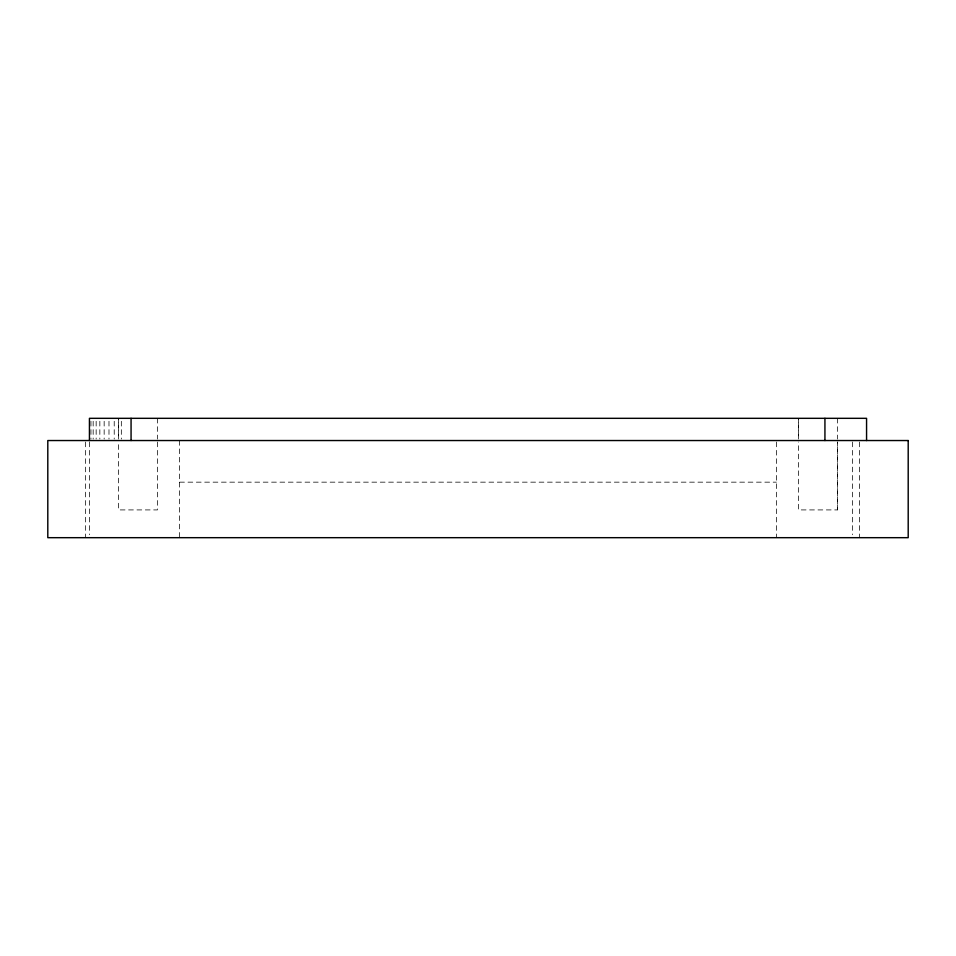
<?xml version="1.0" encoding="UTF-8"?>
<svg xmlns="http://www.w3.org/2000/svg" width="956" height="956" viewBox="0 0 956 956"><rect width="100%" height="100%" fill="white"/><g stroke="black" fill="none" stroke-linecap="round" stroke-linejoin="round"><path stroke-width="0.72" stroke-dasharray="4.78 3.58" d="M179.632 482.159L776.368 482.159M837.42 509.918L837.42 442.007L837.42 509.918L798.571 509.918L798.571 442.007M859.587 442.007L859.587 537.678M852.525 442.007L852.525 534.727M837.42 418.322L837.408 439.055M776.368 442.007L776.368 537.678M179.632 440.537L179.632 537.678M157.358 418.322L157.405 439.055M157.429 442.007L157.429 509.918L118.58 509.918L118.58 442.007M121.328 421.285L121.328 439.055M114.218 421.285L114.218 439.055M108.984 421.285L108.984 439.055M104.156 421.285L104.156 439.055M99.842 421.285L99.842 439.055M96.15 421.285L96.15 439.055M93.162 421.285L93.162 439.055M90.951 421.285L90.951 439.055M89.577 442.007L89.577 534.727M85.383 442.007L85.383 537.678M798.595 439.055L798.595 418.322L798.571 439.055M118.652 439.055L118.652 418.322L118.604 439.055"/><path stroke-width="1.43" d="M866.566 440.537L866.566 418.322L89.434 418.322L89.434 440.537M824.932 418.322L824.932 440.537M131.068 418.322L131.068 440.537M908.2 440.537L47.8 440.537L47.8 537.678L908.2 537.678L908.2 440.537"/></g></svg>
